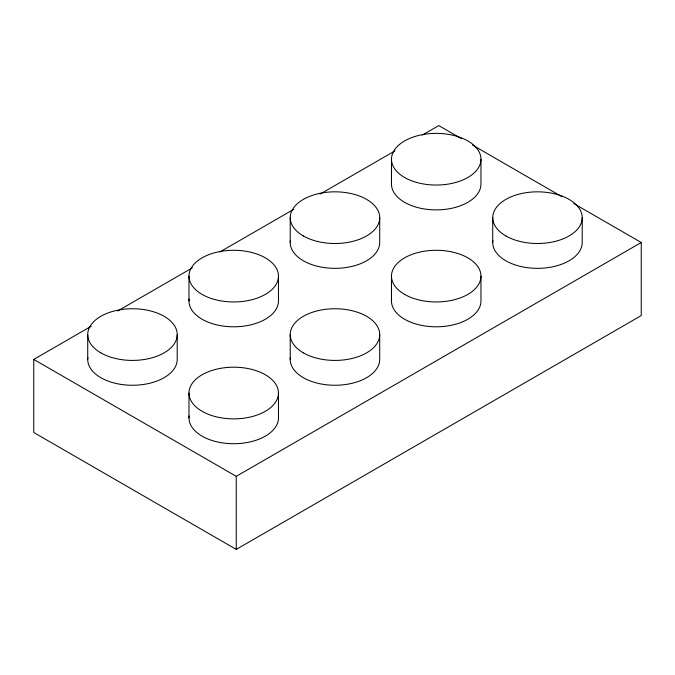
<?xml version="1.0" encoding="UTF-8"?>
<svg xmlns="http://www.w3.org/2000/svg" width="675" height="675" viewBox="0 0 675 675"><rect width="100%" height="100%" fill="white"/><g stroke="black" fill="none" stroke-linecap="round" stroke-linejoin="round"><path stroke-width="1.01" d="M573.75 203.538L641.25 242.511L641.25 315.579L236.25 549.408L33.75 432.489L33.75 359.421L91.218 326.244M117.669 310.973L192.468 267.789M219.831 251.986L293.718 209.334M320.169 194.054L394.968 150.871M422.331 135.076L438.75 125.592L461.557 138.763M33.75 359.421L236.25 476.331L641.25 242.511M472.5 145.083L561.895 196.695M582.213 217.662L582.213 242.511A44.744 25.836 0 0 1 535.798 268.321A44.744 25.836 0 0 1 492.843 240.587M492.725 217.662L492.725 242.511M480.963 159.207L480.963 184.056A44.744 25.836 0 0 1 434.548 209.866A44.744 25.836 0 0 1 391.593 182.132M480.963 276.117L480.963 300.966A44.744 25.836 0 0 1 434.548 326.784A44.744 25.836 0 0 1 391.593 299.042M391.475 159.207L391.475 184.056M391.475 276.117L391.475 300.966M379.713 217.662L379.713 242.511A44.744 25.836 0 0 1 333.298 268.321A44.744 25.836 0 0 1 290.343 240.587M379.713 334.572L379.713 359.421A44.744 25.836 0 0 1 333.298 385.239A44.744 25.836 0 0 1 290.343 357.497M290.225 217.662L290.225 242.511M290.225 334.572L290.225 359.421M278.463 276.117A44.744 25.836 0 0 1 211.343 298.493A44.744 25.836 0 0 1 211.343 253.749A44.744 25.836 0 0 1 278.463 276.117L278.463 300.966A44.744 25.836 0 0 1 232.048 326.784A44.744 25.836 0 0 1 189.093 299.042M278.463 393.036A44.744 25.836 0 0 1 211.343 415.403A44.744 25.836 0 0 1 211.343 370.659A44.744 25.836 0 0 1 278.463 393.036L278.463 417.876A44.744 25.836 0 0 1 232.048 443.694A44.744 25.836 0 0 1 189.093 415.952M236.25 476.331L236.25 549.408M188.975 276.117L188.975 300.966M188.975 393.036L188.975 417.876M177.213 334.572L177.213 359.421A44.744 25.836 0 0 1 130.798 385.239A44.744 25.836 0 0 1 87.843 357.497M87.725 334.572L87.725 359.421M100.828 352.848A44.744 25.836 0 0 0 175.694 341.263A44.744 25.836 0 0 0 120.884 309.623A44.744 25.836 0 0 0 100.828 352.848M404.578 177.474A44.744 25.836 0 0 0 479.444 165.898A44.744 25.836 0 0 0 424.634 134.257A44.744 25.836 0 0 0 404.578 177.474M303.328 235.929A44.744 25.836 0 0 0 378.194 224.353A44.744 25.836 0 0 0 323.384 192.713A44.744 25.836 0 0 0 303.328 235.929M303.328 352.848A44.744 25.836 0 0 0 378.194 341.263A44.744 25.836 0 0 0 323.384 309.623A44.744 25.836 0 0 0 303.328 352.848M404.578 294.384A44.744 25.836 0 0 0 479.444 282.808A44.744 25.836 0 0 0 424.634 251.168A44.744 25.836 0 0 0 404.578 294.384M505.828 235.929A44.744 25.836 0 0 0 580.694 224.353A44.744 25.836 0 0 0 525.884 192.713A44.744 25.836 0 0 0 505.828 235.929"/></g></svg>
